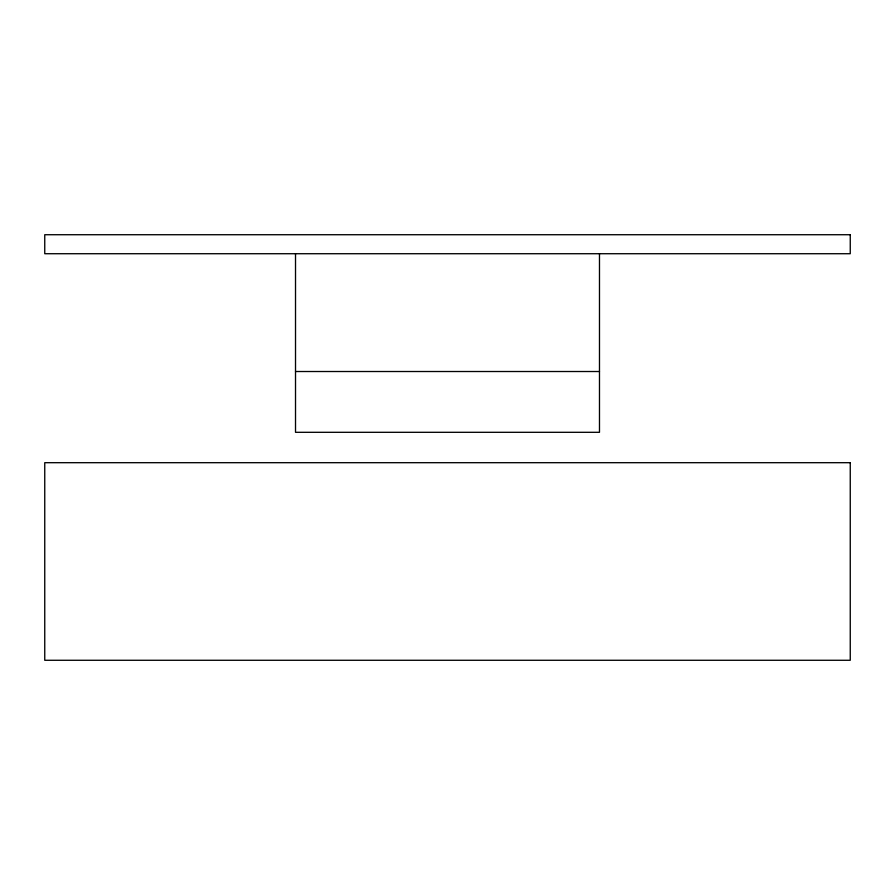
<?xml version="1.0" encoding="UTF-8"?>
<svg xmlns="http://www.w3.org/2000/svg" width="895" height="895" viewBox="0 0 895 895"><rect width="100%" height="100%" fill="white"/><g stroke="black" fill="none" stroke-linecap="round" stroke-linejoin="round"><path stroke-width="1.34" d="M295.518 371.514L599.482 371.514M599.482 253.721L599.482 432.307L295.518 432.307L295.518 253.721M850.25 234.725L44.75 234.725L44.75 253.721L850.25 253.721L850.25 234.725M850.25 462.693L44.75 462.693L44.75 660.275L850.25 660.275L850.25 462.693"/></g></svg>
